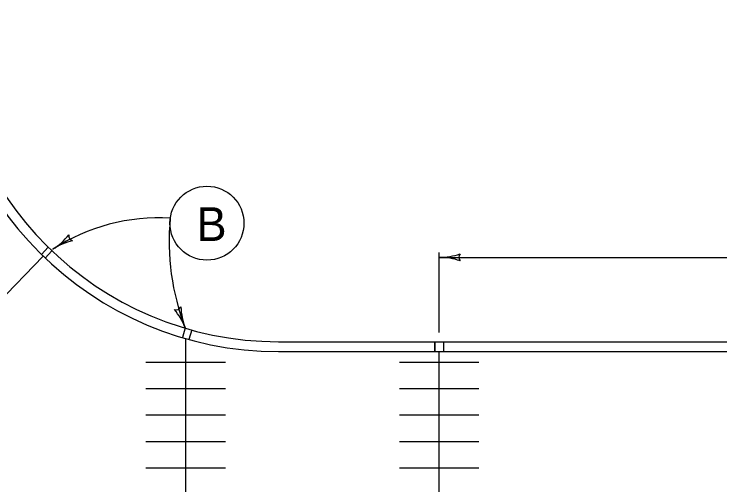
# Model space of a CAD drawing. Extents: x 1007 to 1035.5, y 1000.5 to 1021.5.
# Drawn here: x 1020.583 to 1024.761, y 1008.183 to 1010.974 of the extents above; entities that cross this region are included whole.
import ezdxf

# ---------------------------------------------------------------- set-up
doc = ezdxf.new("R2010")
doc.units = 0
doc.layers.add('Level 1', color=7, linetype='Continuous')
doc.layers.add('Level 2', color=7, linetype='Continuous')

msp = doc.modelspace()

# ---------------------------------------------------------------- linework, layer by layer
at = {"layer": 'Level 1'}
for p, q in [((1020.7843, 1009.592), (1020.7442, 1009.5496)), ((1020.807, 1009.5705), (1020.7668, 1009.5281)), ((1023.0987, 1009.0863), (1023.0987, 1009.5603)), ((1020.7555, 1009.5388), (1020.207, 1008.9738)), ((1023.0987, 1009.5322), (1024.9782, 1009.5322)), ((1021.5987, 1006.1738), (1021.5987, 1009.0509)), ((1022.1487, 1009.0322), (1029.6038, 1009.0322)), ((1023.0737, 1008.9738), (1023.0737, 1009.0322)), ((1023.0737, 1008.9738), (1023.0737, 1009.0322)), ((1023.0763, 1008.9746), (1023.0763, 1009.0329)), ((1023.1263, 1008.9746), (1023.1263, 1009.0329)), ((1022.1487, 1008.9738), (1029.6038, 1008.9738)), ((1023.0987, 1006.1738), (1023.0987, 1008.9738)), ((1023.0987, 1006.1738), (1023.0987, 1008.9738)), ((1021.3635, 1008.9115), (1021.8338, 1008.9115)), ((1022.8635, 1008.9115), (1023.3338, 1008.9115)), ((1021.3635, 1008.7547), (1021.8338, 1008.7547)), ((1022.8635, 1008.7547), (1023.3338, 1008.7547)), ((1021.3636, 1008.5978), (1021.8338, 1008.5978)), ((1022.8636, 1008.5978), (1023.3338, 1008.5978)), ((1021.3636, 1008.441), (1021.8339, 1008.441)), ((1022.8636, 1008.441), (1023.3339, 1008.441)), ((1021.3635, 1008.2842), (1021.8338, 1008.2842)), ((1022.8635, 1008.2842), (1023.3338, 1008.2842))]:
    msp.add_line(p, q, dxfattribs=at)
msp.add_circle((1021.7247, 1009.7346), 0.2191, dxfattribs=at)
for centre, radius, start, end in [((1022.1487, 1010.9738), 2, 180, 270), ((1022.1487, 1010.9738), 1.9417, 180, 270), ((1021.4355, 1008.6266), 1.1393, 86.3759, 123.1592), ((1020.6008, 1009.9091), 0.3909, 302.7537, 321.4225), ((1020.9374, 1009.6607), 0.0313, 171.5283, 253.645), ((1021.0238, 1009.2516), 0.3909, 104.1008, 122.7476), ((1020.6008, 1009.9091), 0.3909, 302.7414, 302.7537), ((1023.0987, 1009.9231), 0.3909, 269.9878, 270), ((1023.0987, 1009.9231), 0.3909, 270, 288.6688), ((1023.0987, 1009.1412), 0.3909, 71.3472, 89.9939), ((1023.2473, 1009.5321), 0.0313, 138.7746, 220.8913)]:
    msp.add_arc(centre, radius, start, end, dxfattribs=at)
at = {"layer": 'Level 2'}
for p, q in [((1021.5959, 1009.1139), (1021.5794, 1009.0564)), ((1021.6343, 1009.1029), (1021.6179, 1009.0454))]:
    msp.add_line(p, q, dxfattribs=at)
for centre, radius, start, end in [((1022.9158, 1009.6243), 1.4152, 174.3514, 201.1411), ((1021.5423, 1009.2526), 0.0313, 249.9156, 332.0323), ((1021.2313, 1008.9729), 0.3909, 21.1411, 39.8098), ((1021.9605, 1009.2549), 0.3909, 182.4882, 201.1349), ((1021.2313, 1008.9729), 0.3909, 21.1288, 21.1411)]:
    msp.add_arc(centre, radius, start, end, dxfattribs=at)

# ---------------------------------------------------------------- texts
at = {"layer": 'Level 1'}
msp.add_text('B', height=0.2, dxfattribs=at).set_placement((1021.6625, 1009.6292))

doc.saveas('drawing.dxf')
